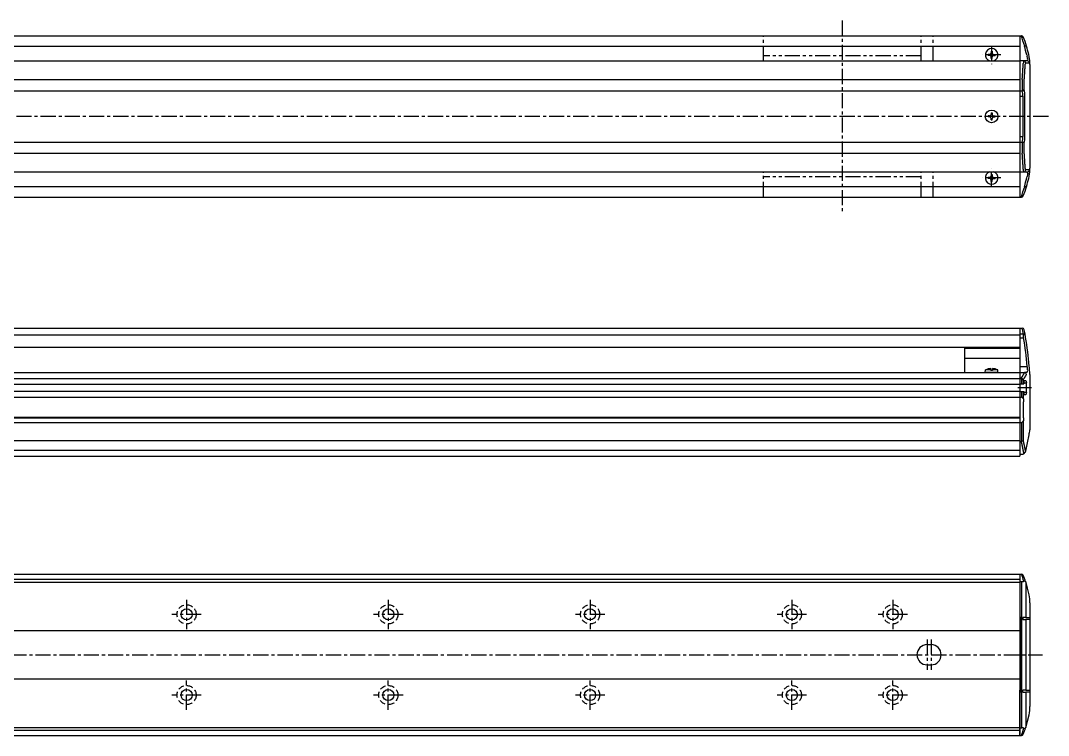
# Model space of a CAD drawing. Extents: x -241 to 803, y 102 to 503.
# Drawn here: x 293 to 803, y 149 to 503 of the extents above; entities that cross this region are included whole.
import ezdxf

# ---------------------------------------------------------------- set-up
doc = ezdxf.new("R2010")
doc.units = 0
for name, pattern in [('CENTER', [12, 7.5, -1.5, 1.5, -1.5]), ('CONTINOUS', [0]), ('DASHED', [4.5, 3, -1.5]), ('PHANTOM', [15, 7.5, -1.5, 1.5, -1.5, 1.5, -1.5])]:
    doc.linetypes.add(name, pattern=pattern)
doc.layers.get('0').update_dxf_attribs({"linetype": 'CONTINUOUS'})
doc.layers.add('CENTER', color=1, linetype='CENTER')

# ---------------------------------------------------------------- blocks, each defined once
blk = doc.blocks.new('DTL0004')
at = {"color": 0, "linetype": 'CONTINUOUS'}
for p, q in [((-3.15, 0), (-3.04, 1.3)), ((3.15, 0), (-3.15, 0)), ((-0.4, 1.3), (-3.04, 1.3)), ((-0.4, 1.89), (-0.4, 0.9)), ((0.4, 0.9), (-0.4, 0.9)), ((0.4, 1.89), (0.4, 0.9)), ((3.04, 1.3), (0.4, 1.3)), ((3.15, 0), (3.04, 1.3))]:
    blk.add_line(p, q, dxfattribs=at)
for start, end in [(92.8723, 112.3565), (67.6435, 87.1277)]:
    blk.add_arc((0, -6.08), 7.98, start, end, dxfattribs=at)
at = {"color": 0}
blk.add_point((0, 0), dxfattribs=at)
blk.add_point((0, 0), dxfattribs=at)

msp = doc.modelspace()

# ---------------------------------------------------------------- linework, layer by layer
at = {"color": 7, "linetype": 'CONTINOUS'}
for p, q in [((-67.56, 495.65), (788.44, 495.65)), ((788.44, 495.65), (788.44, 415.65)), ((788.44, 495.65), (789.03, 495.65)), ((789.22, 495.65), (789.03, 495.65)), ((189.44, 490.45), (788.44, 490.45)), ((790.83, 490.47), (790.69, 490.45)), ((772.69, 486.4), (772.69, 485.9)), ((773.44, 486.4), (772.69, 486.4)), ((773.44, 485.9), (772.69, 485.9)), ((774.19, 487.9), (774.19, 487.15)), ((774.19, 487.9), (774.69, 487.9)), ((774.19, 484.4), (774.19, 485.15)), ((774.19, 484.4), (774.69, 484.4)), ((774.69, 487.9), (774.69, 487.15)), ((774.69, 484.4), (774.69, 485.15)), ((775.44, 486.4), (776.19, 486.4)), ((775.44, 485.9), (776.19, 485.9)), ((776.19, 486.4), (776.19, 485.9)), ((791.83, 486.15), (792.04, 485.42)), ((793.02, 485.37), (792.81, 486.37)), ((-67.56, 483.15), (788.44, 483.15)), ((189.44, 483.15), (788.44, 483.15)), ((792.11, 483.15), (788.44, 483.15)), ((791.28, 482.15), (793.11, 482.15)), ((793.35, 483.26), (793.34, 483.28)), ((793.44, 481.3), (793.44, 430)), ((-67.56, 473.92), (788.44, 473.92)), ((789.62, 473.9), (789.63, 473.9)), ((789.63, 473.9), (789.63, 468.4)), ((790.62, 468.99), (790.62, 473.72)), ((-67.56, 468.38), (788.44, 468.38)), ((788.44, 468.4), (789.52, 468.4)), ((788.44, 465.65), (789.96, 465.65)), ((789.63, 468.4), (789.52, 468.4)), ((789.96, 465.65), (789.96, 445.65)), ((790.94, 445.65), (790.94, 465.65)), ((772.69, 455.9), (772.69, 455.4)), ((773.44, 455.9), (772.69, 455.9)), ((773.44, 455.4), (772.69, 455.4)), ((774.19, 457.4), (774.19, 456.65)), ((774.19, 457.4), (774.69, 457.4)), ((774.19, 453.9), (774.19, 454.65)), ((774.19, 453.9), (774.69, 453.9)), ((774.69, 457.4), (774.69, 456.65)), ((774.69, 453.9), (774.69, 454.65)), ((775.44, 455.9), (776.19, 455.9)), ((775.44, 455.4), (776.19, 455.4)), ((776.19, 455.9), (776.19, 455.4)), ((788.44, 445.65), (789.96, 445.65)), ((-67.56, 442.92), (788.44, 442.92)), ((788.44, 442.9), (789.52, 442.9)), ((789.52, 442.9), (789.63, 442.89)), ((789.63, 442.89), (789.63, 437.4)), ((790.62, 437.57), (790.62, 442.31)), ((-67.56, 437.38), (788.44, 437.38)), ((789.63, 437.4), (789.62, 437.4)), ((-67.56, 428.15), (788.44, 428.15)), ((189.44, 428.15), (788.44, 428.15)), ((788.44, 428.15), (792.11, 428.15)), ((793.11, 429.15), (791.28, 429.15)), ((793.34, 428.02), (793.35, 428.03)), ((772.69, 425.4), (772.69, 424.9)), ((773.44, 425.4), (772.69, 425.4)), ((773.44, 424.9), (772.69, 424.9)), ((774.19, 426.9), (774.19, 426.15)), ((774.19, 426.9), (774.69, 426.9)), ((774.19, 423.4), (774.19, 424.15)), ((774.19, 423.4), (774.69, 423.4)), ((774.69, 426.9), (774.69, 426.15)), ((774.69, 423.4), (774.69, 424.15)), ((775.44, 425.4), (776.19, 425.4)), ((775.44, 424.9), (776.19, 424.9)), ((776.19, 425.4), (776.19, 424.9)), ((791.83, 425.15), (792.04, 425.88)), ((792.81, 424.93), (793.02, 425.92)), ((189.44, 420.85), (788.44, 420.85)), ((790.83, 420.83), (790.69, 420.84)), ((-67.56, 415.65), (788.44, 415.65)), ((788.44, 415.65), (789.03, 415.65)), ((789.03, 415.65), (789.22, 415.65)), ((189.44, 350.76), (788.44, 350.76)), ((189.44, 347.4), (788.44, 347.4)), ((788.44, 350.76), (788.44, 288.26)), ((788.44, 350.76), (788.44, 341.26)), ((788.44, 350.76), (789.62, 350.76)), ((788.44, 350.76), (788.44, 341.26)), ((788.44, 347.87), (790.14, 347.87)), ((789.63, 350.76), (789.62, 350.76)), ((788.44, 345.99), (790.29, 345.99)), ((189.44, 341.26), (788.44, 341.26)), ((760.94, 341.26), (760.94, 328.76)), ((760.94, 340.79), (788.44, 340.79)), ((760.94, 335.8), (788.44, 335.8)), ((788.44, 331.76), (792.11, 331.76)), ((-67.56, 328.76), (788.44, 328.76)), ((788.44, 328.76), (790.69, 328.76)), ((788.44, 328.76), (788.44, 287.26)), ((791.83, 328.76), (790.69, 328.76)), ((790.69, 328.76), (790.83, 328.75)), ((792.04, 328.85), (791.83, 328.76)), ((793.34, 329.08), (793.35, 329.06)), ((793.44, 327.76), (793.44, 300.26)), ((-67.56, 325.76), (788.44, 325.76)), ((-67.56, 323.01), (788.44, 323.01)), ((788.44, 325.76), (789.03, 325.76)), ((788.44, 323.16), (790.41, 323.16)), ((789.03, 325.76), (789.22, 325.74)), ((789.22, 325.74), (789.22, 323.16)), ((790.16, 323.16), (790.16, 325.18)), ((791.36, 324.61), (790.41, 324.61)), ((790.41, 324.61), (790.41, 323.16)), ((790.41, 323.61), (791.67, 323.61)), ((791.67, 318.91), (791.67, 323.61)), ((-67.56, 319.51), (788.44, 319.51)), ((-67.56, 316.49), (788.44, 316.49)), ((788.44, 319.36), (790.41, 319.36)), ((788.44, 316.49), (789.22, 316.49)), ((789.22, 319.36), (789.22, 316.49)), ((790.16, 315.69), (790.16, 319.36)), ((790.41, 319.36), (790.41, 317.91)), ((790.41, 318.91), (791.67, 318.91)), ((790.41, 317.91), (791.36, 317.91)), ((790.3, 306.26), (790.3, 314.26)), ((-67.56, 306.56), (788.44, 306.56)), ((-67.56, 306.26), (788.44, 306.26)), ((-67.56, 304.02), (788.44, 304.02)), ((788.44, 304.02), (789.22, 304.02)), ((789.22, 304.02), (789.22, 294.76)), ((790.16, 295.03), (790.16, 304.82)), ((-67.56, 295.03), (788.44, 295.03)), ((788.44, 294.76), (789.17, 294.76)), ((789.22, 294.76), (789.17, 294.76)), ((-67.56, 290.26), (788.44, 290.26)), ((-67.56, 287.26), (788.44, 287.26)), ((788.44, 288.26), (789.39, 288.26)), ((791.33, 289.79), (791.29, 289.65)), ((-67.56, 228.86), (788.44, 228.86)), ((-67.56, 226.27), (788.44, 226.27)), ((-67.56, 224.86), (788.44, 224.86)), ((788.44, 228.86), (788.44, 148.86)), ((788.44, 228.86), (788.44, 206.42)), ((788.44, 228.86), (789.17, 228.86)), ((788.44, 225.11), (789.39, 225.11)), ((789.17, 228.86), (789.22, 228.86)), ((789.39, 152.62), (789.39, 225.11)), ((791.29, 225.07), (791.33, 224.95)), ((791.33, 224.95), (791.33, 207.36)), ((793.44, 214.52), (793.44, 163.21)), ((788.89, 207.36), (788.44, 207.36)), ((788.44, 206.42), (788.89, 206.41)), ((788.89, 207.36), (788.89, 170.36)), ((791.33, 207.36), (789.94, 207.36)), ((789.94, 207.36), (789.94, 206.36)), ((789.94, 206.36), (791.33, 206.36)), ((791.33, 207.36), (793.27, 207.36)), ((791.33, 206.36), (791.33, 171.36)), ((793.27, 206.36), (791.33, 206.36)), ((793.27, 207.36), (793.44, 207.31)), ((793.44, 206.3), (793.27, 206.36)), ((-67.56, 200.86), (788.44, 200.86)), ((742.44, 193.86), (744.44, 193.86)), ((742.44, 183.86), (744.44, 183.86)), ((-67.56, 176.86), (788.44, 176.86)), ((788.89, 171.32), (788.44, 171.31)), ((788.44, 148.86), (788.44, 171.31)), ((788.89, 170.36), (788.44, 170.36)), ((791.33, 171.36), (789.94, 171.36)), ((789.94, 170.36), (789.94, 171.36)), ((789.94, 170.36), (791.33, 170.36)), ((791.33, 171.36), (793.27, 171.36)), ((791.33, 170.36), (791.33, 152.78)), ((793.27, 170.36), (791.33, 170.36)), ((793.27, 171.36), (793.44, 171.43)), ((793.44, 170.42), (793.27, 170.36)), ((-67.56, 152.86), (788.44, 152.86)), ((-67.56, 151.46), (788.44, 151.46)), ((-67.56, 148.86), (788.44, 148.86)), ((788.44, 152.62), (789.39, 152.62)), ((788.44, 148.86), (789.17, 148.86)), ((789.22, 148.86), (789.17, 148.86)), ((791.33, 152.78), (791.29, 152.66))]:
    msp.add_line(p, q, dxfattribs=at)
at = {"color": 3, "linetype": 'PHANTOM'}
for p, q in [((661.44, 483.15), (661.44, 495.65)), ((739.44, 483.15), (739.44, 495.65)), ((745.44, 483.15), (745.44, 495.65)), ((739.44, 485.65), (661.44, 485.65)), ((661.44, 415.65), (661.44, 428.15)), ((739.44, 415.65), (739.44, 428.15)), ((745.44, 415.65), (745.44, 428.15)), ((739.44, 425.65), (661.44, 425.65))]:
    msp.add_line(p, q, dxfattribs=at)
at = {"color": 7, "linetype": 'CONTINOUS'}
for points in [[(791.73, 490.47), (791.72, 490.48), (791.71, 490.5), (791.6, 490.55), (791.41, 490.56), (791.14, 490.54), (790.83, 490.47)], [(792.34, 483.95), (792.25, 484.51), (792.04, 485.42)], [(792.34, 427.34), (792.25, 426.79), (792.04, 425.88)], [(791.73, 420.82), (791.72, 420.82), (791.71, 420.8), (791.6, 420.75), (791.41, 420.73), (791.14, 420.76), (790.83, 420.83)], [(790.29, 345.99), (790.26, 346.42), (790.21, 347.04), (790.16, 347.54), (790.14, 347.87)], [(792.04, 328.85), (792.25, 329.24), (792.34, 329.71)], [(791.36, 324.61), (791.37, 324.61), (791.47, 324.54), (791.56, 324.37), (791.63, 324.13), (791.66, 323.83), (791.67, 323.61)], [(791.67, 318.91), (791.67, 318.81), (791.64, 318.49), (791.58, 318.2), (791.49, 318), (791.38, 317.91), (791.36, 317.91)], [(790.16, 315.69), (790.24, 315.2), (790.3, 314.26)], [(790.3, 306.26), (790.28, 305.71), (790.16, 304.82)], [(791.33, 289.79), (792.25, 293.88), (793.02, 297.84)], [(791.29, 225.07), (791.24, 225.17), (791.1, 225.3), (790.84, 225.36), (790.45, 225.29)], [(793.02, 218.59), (792.25, 221.86), (791.33, 224.95)], [(791.33, 152.78), (792.25, 155.87), (793.02, 159.14)], [(790.45, 152.44), (790.66, 152.38), (790.96, 152.38), (791.19, 152.49), (791.29, 152.66)]]:
    msp.add_lwpolyline(points, dxfattribs=at)
for points in [[(789.62, 473.9, 0), (789.63, 473.96, 0), (789.63, 474.02, 0), (789.63, 474.08, 0), (789.64, 474.15, 0), (789.64, 474.21, 0), (789.65, 474.27, 0), (789.65, 474.33, 0), (789.66, 474.39, 0), (789.66, 474.46, 0), (789.66, 474.52, 0), (789.67, 474.58, 0), (789.67, 474.64, 0), (789.68, 474.7, 0), (789.68, 474.76, 0), (789.68, 474.83, 0), (789.69, 474.89, 0), (789.69, 474.95, 0), (789.7, 475.01, 0), (789.7, 475.07, 0), (789.71, 475.14, 0), (789.71, 475.2, 0), (789.71, 475.26, 0), (789.72, 475.32, 0), (789.72, 475.38, 0), (789.73, 475.45, 0), (789.73, 475.51, 0), (789.74, 475.57, 0), (789.74, 475.63, 0), (789.74, 475.69, 0), (789.75, 475.76, 0), (789.75, 475.82, 0), (789.75, 475.88, 0), (789.76, 475.94, 0), (789.76, 476, 0), (789.77, 476.07, 0), (789.77, 476.13, 0), (789.77, 476.19, 0), (789.78, 476.25, 0), (789.78, 476.31, 0), (789.79, 476.38, 0), (789.79, 476.44, 0), (789.8, 476.5, 0), (789.8, 476.56, 0), (789.8, 476.62, 0), (789.81, 476.68, 0), (789.81, 476.75, 0), (789.82, 476.81, 0), (789.82, 476.87, 0), (789.82, 476.93, 0), (789.83, 477, 0), (789.83, 477.06, 0), (789.84, 477.12, 0), (789.84, 477.18, 0), (789.84, 477.24, 0), (789.85, 477.31, 0), (789.85, 477.37, 0), (789.86, 477.43, 0), (789.86, 477.49, 0), (789.86, 477.55, 0), (789.87, 477.62, 0), (789.87, 477.68, 0), (789.88, 477.74, 0), (789.88, 477.8, 0), (789.88, 477.86, 0), (789.89, 477.93, 0), (789.89, 477.99, 0), (789.9, 478.05, 0), (789.9, 478.11, 0), (789.9, 478.17, 0), (789.91, 478.24, 0), (789.91, 478.3, 0), (789.92, 478.36, 0), (789.92, 478.42, 0), (789.92, 478.48, 0), (789.93, 478.54, 0), (789.93, 478.61, 0), (789.94, 478.67, 0), (789.94, 478.73, 0), (789.94, 478.79, 0), (789.95, 478.85, 0), (789.95, 478.92, 0), (789.96, 478.98, 0), (789.96, 479.04, 0), (789.96, 479.1, 0), (789.97, 479.17, 0), (789.97, 479.23, 0), (789.98, 479.29, 0), (789.98, 479.35, 0), (789.98, 479.41, 0), (789.99, 479.48, 0), (789.99, 479.54, 0), (790, 479.6, 0), (790, 479.66, 0), (790, 479.72, 0), (790.01, 479.79, 0), (790.01, 479.85, 0), (790.01, 479.91, 0), (790.02, 479.97, 0), (790.02, 480.03, 0), (790.03, 480.1, 0), (790.03, 480.16, 0), (790.03, 480.22, 0), (790.04, 480.28, 0), (790.04, 480.34, 0), (790.05, 480.4, 0), (790.05, 480.47, 0), (790.05, 480.53, 0), (790.06, 480.59, 0), (790.06, 480.65, 0), (790.07, 480.72, 0), (790.07, 480.78, 0), (790.07, 480.84, 0), (790.08, 480.9, 0), (790.08, 480.96, 0), (790.09, 481.03, 0), (790.09, 481.09, 0), (790.09, 481.15, 0), (790.1, 481.21, 0), (790.1, 481.27, 0), (790.1, 481.34, 0), (790.11, 481.4, 0), (790.11, 481.46, 0), (790.12, 481.52, 0), (790.12, 481.58, 0), (790.12, 481.65, 0), (790.13, 481.71, 0), (790.13, 481.77, 0), (790.13, 481.83, 0)], [(790.62, 473.72, 0), (790.62, 473.78, 0), (790.63, 473.84, 0), (790.63, 473.9, 0), (790.63, 473.96, 0), (790.64, 474.02, 0), (790.64, 474.09, 0), (790.65, 474.15, 0), (790.65, 474.21, 0), (790.65, 474.27, 0), (790.66, 474.33, 0), (790.66, 474.39, 0), (790.67, 474.45, 0), (790.67, 474.51, 0), (790.67, 474.57, 0), (790.68, 474.63, 0), (790.68, 474.69, 0), (790.69, 474.75, 0), (790.69, 474.81, 0), (790.7, 474.87, 0), (790.7, 474.93, 0), (790.7, 475, 0), (790.71, 475.06, 0), (790.71, 475.12, 0), (790.72, 475.18, 0), (790.72, 475.24, 0), (790.72, 475.3, 0), (790.73, 475.36, 0), (790.73, 475.42, 0), (790.74, 475.48, 0), (790.74, 475.54, 0), (790.74, 475.6, 0), (790.75, 475.66, 0), (790.75, 475.72, 0), (790.75, 475.78, 0), (790.76, 475.84, 0), (790.76, 475.9, 0), (790.77, 475.97, 0), (790.77, 476.03, 0), (790.77, 476.09, 0), (790.78, 476.15, 0), (790.78, 476.21, 0), (790.79, 476.27, 0), (790.79, 476.33, 0), (790.79, 476.39, 0), (790.8, 476.45, 0), (790.8, 476.51, 0), (790.81, 476.57, 0), (790.81, 476.63, 0), (790.82, 476.69, 0), (790.82, 476.75, 0), (790.82, 476.81, 0), (790.83, 476.88, 0), (790.83, 476.94, 0), (790.84, 477, 0), (790.84, 477.06, 0), (790.84, 477.12, 0), (790.85, 477.18, 0), (790.85, 477.24, 0), (790.85, 477.3, 0), (790.86, 477.36, 0), (790.86, 477.42, 0), (790.87, 477.48, 0), (790.87, 477.54, 0), (790.87, 477.6, 0), (790.88, 477.66, 0), (790.88, 477.73, 0), (790.89, 477.79, 0), (790.89, 477.85, 0), (790.89, 477.91, 0), (790.9, 477.97, 0), (790.9, 478.03, 0), (790.91, 478.09, 0), (790.91, 478.15, 0), (790.91, 478.21, 0), (790.92, 478.27, 0), (790.92, 478.33, 0), (790.92, 478.39, 0), (790.93, 478.45, 0), (790.93, 478.51, 0), (790.94, 478.57, 0), (790.94, 478.64, 0), (790.95, 478.7, 0), (790.95, 478.76, 0), (790.95, 478.82, 0), (790.96, 478.88, 0), (790.96, 478.94, 0), (790.96, 479, 0), (790.97, 479.06, 0), (790.97, 479.12, 0), (790.98, 479.18, 0), (790.98, 479.24, 0), (790.98, 479.3, 0), (790.99, 479.36, 0), (790.99, 479.42, 0), (791, 479.49, 0), (791, 479.55, 0), (791, 479.61, 0), (791.01, 479.67, 0), (791.01, 479.73, 0), (791.01, 479.79, 0), (791.02, 479.85, 0), (791.02, 479.91, 0), (791.03, 479.97, 0), (791.03, 480.03, 0), (791.03, 480.09, 0), (791.04, 480.15, 0), (791.04, 480.21, 0), (791.04, 480.27, 0), (791.05, 480.34, 0), (791.05, 480.4, 0), (791.06, 480.46, 0), (791.06, 480.52, 0), (791.06, 480.58, 0), (791.07, 480.64, 0), (791.07, 480.7, 0), (791.08, 480.76, 0), (791.08, 480.82, 0), (791.08, 480.88, 0), (791.09, 480.94, 0), (791.09, 481, 0), (791.1, 481.06, 0), (791.1, 481.13, 0), (791.1, 481.19, 0), (791.11, 481.25, 0), (791.11, 481.31, 0), (791.11, 481.37, 0), (791.12, 481.43, 0), (791.12, 481.49, 0)], [(790.13, 429.46, 0), (790.13, 429.53, 0), (790.13, 429.59, 0), (790.12, 429.65, 0), (790.12, 429.71, 0), (790.12, 429.77, 0), (790.11, 429.84, 0), (790.11, 429.9, 0), (790.1, 429.96, 0), (790.1, 430.02, 0), (790.1, 430.08, 0), (790.09, 430.15, 0), (790.09, 430.21, 0), (790.09, 430.27, 0), (790.08, 430.33, 0), (790.08, 430.39, 0), (790.07, 430.46, 0), (790.07, 430.52, 0), (790.07, 430.58, 0), (790.06, 430.64, 0), (790.06, 430.7, 0), (790.05, 430.77, 0), (790.05, 430.83, 0), (790.05, 430.89, 0), (790.04, 430.95, 0), (790.04, 431.02, 0), (790.03, 431.08, 0), (790.03, 431.14, 0), (790.03, 431.2, 0), (790.02, 431.26, 0), (790.02, 431.33, 0), (790.01, 431.39, 0), (790.01, 431.45, 0), (790.01, 431.51, 0), (790, 431.57, 0), (790, 431.64, 0), (790, 431.7, 0), (789.99, 431.76, 0), (789.99, 431.82, 0), (789.98, 431.88, 0), (789.98, 431.95, 0), (789.98, 432.01, 0), (789.97, 432.07, 0), (789.97, 432.13, 0), (789.96, 432.19, 0), (789.96, 432.26, 0), (789.96, 432.32, 0), (789.95, 432.38, 0), (789.95, 432.44, 0), (789.94, 432.5, 0), (789.94, 432.57, 0), (789.94, 432.63, 0), (789.93, 432.69, 0), (789.93, 432.75, 0), (789.92, 432.81, 0), (789.92, 432.88, 0), (789.92, 432.94, 0), (789.91, 433, 0), (789.91, 433.06, 0), (789.9, 433.12, 0), (789.9, 433.19, 0), (789.9, 433.25, 0), (789.89, 433.31, 0), (789.89, 433.37, 0), (789.88, 433.43, 0), (789.88, 433.5, 0), (789.88, 433.56, 0), (789.87, 433.62, 0), (789.87, 433.68, 0), (789.86, 433.74, 0), (789.86, 433.81, 0), (789.86, 433.87, 0), (789.85, 433.93, 0), (789.85, 433.99, 0), (789.84, 434.05, 0), (789.84, 434.12, 0), (789.84, 434.18, 0), (789.83, 434.24, 0), (789.83, 434.3, 0), (789.82, 434.36, 0), (789.82, 434.43, 0), (789.82, 434.49, 0), (789.81, 434.55, 0), (789.81, 434.61, 0), (789.8, 434.67, 0), (789.8, 434.74, 0), (789.8, 434.8, 0), (789.79, 434.86, 0), (789.79, 434.92, 0), (789.78, 434.98, 0), (789.78, 435.05, 0), (789.77, 435.11, 0), (789.77, 435.17, 0), (789.77, 435.23, 0), (789.76, 435.29, 0), (789.76, 435.36, 0), (789.75, 435.42, 0), (789.75, 435.48, 0), (789.75, 435.54, 0), (789.74, 435.6, 0), (789.74, 435.67, 0), (789.74, 435.73, 0), (789.73, 435.79, 0), (789.73, 435.85, 0), (789.72, 435.91, 0), (789.72, 435.97, 0), (789.71, 436.04, 0), (789.71, 436.1, 0), (789.71, 436.16, 0), (789.7, 436.22, 0), (789.7, 436.28, 0), (789.69, 436.35, 0), (789.69, 436.41, 0), (789.68, 436.47, 0), (789.68, 436.53, 0), (789.68, 436.59, 0), (789.67, 436.66, 0), (789.67, 436.72, 0), (789.66, 436.78, 0), (789.66, 436.84, 0), (789.66, 436.9, 0), (789.65, 436.96, 0), (789.65, 437.03, 0), (789.64, 437.09, 0), (789.64, 437.15, 0), (789.63, 437.21, 0), (789.63, 437.27, 0), (789.63, 437.34, 0), (789.62, 437.4, 0)], [(791.12, 429.81, 0), (791.12, 429.87, 0), (791.11, 429.93, 0), (791.11, 429.99, 0), (791.11, 430.05, 0), (791.1, 430.11, 0), (791.1, 430.17, 0), (791.1, 430.23, 0), (791.09, 430.29, 0), (791.09, 430.35, 0), (791.08, 430.41, 0), (791.08, 430.48, 0), (791.08, 430.54, 0), (791.07, 430.6, 0), (791.07, 430.66, 0), (791.06, 430.72, 0), (791.06, 430.78, 0), (791.06, 430.84, 0), (791.05, 430.9, 0), (791.05, 430.96, 0), (791.04, 431.02, 0), (791.04, 431.08, 0), (791.04, 431.14, 0), (791.03, 431.2, 0), (791.03, 431.26, 0), (791.03, 431.32, 0), (791.02, 431.39, 0), (791.02, 431.45, 0), (791.01, 431.51, 0), (791.01, 431.57, 0), (791.01, 431.63, 0), (791, 431.69, 0), (791, 431.75, 0), (791, 431.81, 0), (790.99, 431.87, 0), (790.99, 431.93, 0), (790.98, 431.99, 0), (790.98, 432.05, 0), (790.98, 432.12, 0), (790.97, 432.18, 0), (790.97, 432.24, 0), (790.96, 432.3, 0), (790.96, 432.36, 0), (790.96, 432.42, 0), (790.95, 432.48, 0), (790.95, 432.54, 0), (790.95, 432.6, 0), (790.94, 432.66, 0), (790.94, 432.72, 0), (790.93, 432.78, 0), (790.93, 432.84, 0), (790.92, 432.9, 0), (790.92, 432.96, 0), (790.92, 433.02, 0), (790.91, 433.09, 0), (790.91, 433.15, 0), (790.91, 433.21, 0), (790.9, 433.27, 0), (790.9, 433.33, 0), (790.89, 433.39, 0), (790.89, 433.45, 0), (790.89, 433.51, 0), (790.88, 433.57, 0), (790.88, 433.63, 0), (790.87, 433.69, 0), (790.87, 433.75, 0), (790.87, 433.81, 0), (790.86, 433.88, 0), (790.86, 433.94, 0), (790.85, 434, 0), (790.85, 434.06, 0), (790.85, 434.12, 0), (790.84, 434.18, 0), (790.84, 434.24, 0), (790.84, 434.3, 0), (790.83, 434.36, 0), (790.83, 434.42, 0), (790.82, 434.48, 0), (790.82, 434.54, 0), (790.82, 434.6, 0), (790.81, 434.66, 0), (790.81, 434.73, 0), (790.8, 434.79, 0), (790.8, 434.85, 0), (790.79, 434.91, 0), (790.79, 434.97, 0), (790.79, 435.03, 0), (790.78, 435.09, 0), (790.78, 435.15, 0), (790.77, 435.21, 0), (790.77, 435.27, 0), (790.77, 435.33, 0), (790.76, 435.39, 0), (790.76, 435.45, 0), (790.75, 435.51, 0), (790.75, 435.57, 0), (790.75, 435.63, 0), (790.74, 435.69, 0), (790.74, 435.76, 0), (790.74, 435.82, 0), (790.73, 435.88, 0), (790.73, 435.94, 0), (790.72, 436, 0), (790.72, 436.06, 0), (790.72, 436.12, 0), (790.71, 436.18, 0), (790.71, 436.24, 0), (790.7, 436.3, 0), (790.7, 436.36, 0), (790.7, 436.42, 0), (790.69, 436.48, 0), (790.69, 436.54, 0), (790.68, 436.61, 0), (790.68, 436.66, 0), (790.67, 436.73, 0), (790.67, 436.79, 0), (790.67, 436.85, 0), (790.66, 436.91, 0), (790.66, 436.97, 0), (790.65, 437.03, 0), (790.65, 437.09, 0), (790.65, 437.15, 0), (790.64, 437.21, 0), (790.64, 437.27, 0), (790.63, 437.33, 0), (790.63, 437.39, 0), (790.63, 437.45, 0), (790.62, 437.51, 0), (790.62, 437.57, 0)], [(789.03, 325.76, 0), (789.04, 325.78, 0), (789.06, 325.8, 0), (789.07, 325.83, 0), (789.09, 325.85, 0), (789.11, 325.87, 0), (789.12, 325.89, 0), (789.14, 325.92, 0), (789.15, 325.94, 0), (789.17, 325.96, 0), (789.18, 325.99, 0), (789.2, 326.01, 0), (789.22, 326.03, 0), (789.23, 326.06, 0), (789.25, 326.08, 0), (789.26, 326.1, 0), (789.28, 326.13, 0), (789.29, 326.15, 0), (789.31, 326.17, 0), (789.33, 326.19, 0), (789.34, 326.22, 0), (789.36, 326.24, 0), (789.37, 326.26, 0), (789.39, 326.29, 0), (789.4, 326.31, 0), (789.42, 326.33, 0), (789.43, 326.36, 0), (789.45, 326.38, 0), (789.46, 326.4, 0), (789.48, 326.43, 0), (789.49, 326.45, 0), (789.51, 326.47, 0), (789.52, 326.5, 0), (789.54, 326.52, 0), (789.55, 326.54, 0), (789.57, 326.56, 0), (789.58, 326.59, 0), (789.6, 326.61, 0), (789.61, 326.63, 0), (789.63, 326.66, 0), (789.64, 326.68, 0), (789.66, 326.7, 0), (789.67, 326.73, 0), (789.69, 326.75, 0), (789.7, 326.77, 0), (789.72, 326.8, 0), (789.73, 326.82, 0), (789.75, 326.84, 0), (789.76, 326.87, 0), (789.77, 326.89, 0), (789.79, 326.91, 0), (789.8, 326.94, 0), (789.82, 326.96, 0), (789.83, 326.98, 0), (789.85, 327.01, 0), (789.86, 327.03, 0), (789.88, 327.05, 0), (789.89, 327.08, 0), (789.9, 327.1, 0), (789.92, 327.12, 0), (789.93, 327.15, 0), (789.95, 327.17, 0), (789.96, 327.19, 0), (789.98, 327.22, 0), (789.99, 327.24, 0), (790, 327.26, 0), (790.02, 327.29, 0), (790.03, 327.31, 0), (790.05, 327.33, 0), (790.06, 327.36, 0), (790.07, 327.38, 0), (790.09, 327.4, 0), (790.1, 327.43, 0), (790.12, 327.45, 0), (790.13, 327.47, 0), (790.14, 327.5, 0), (790.16, 327.52, 0), (790.17, 327.54, 0), (790.18, 327.57, 0), (790.2, 327.59, 0), (790.21, 327.62, 0), (790.23, 327.64, 0), (790.24, 327.66, 0), (790.25, 327.69, 0), (790.27, 327.71, 0), (790.28, 327.73, 0), (790.29, 327.76, 0), (790.31, 327.78, 0), (790.32, 327.8, 0), (790.33, 327.83, 0), (790.35, 327.85, 0), (790.36, 327.87, 0), (790.37, 327.9, 0), (790.39, 327.92, 0), (790.4, 327.94, 0), (790.41, 327.97, 0), (790.43, 327.99, 0), (790.44, 328.01, 0), (790.45, 328.04, 0), (790.47, 328.06, 0), (790.48, 328.08, 0), (790.49, 328.11, 0), (790.5, 328.13, 0), (790.52, 328.16, 0), (790.53, 328.18, 0), (790.54, 328.2, 0), (790.56, 328.23, 0), (790.57, 328.25, 0), (790.58, 328.27, 0), (790.6, 328.3, 0), (790.61, 328.32, 0), (790.62, 328.35, 0), (790.63, 328.37, 0), (790.65, 328.39, 0), (790.66, 328.42, 0), (790.67, 328.44, 0), (790.68, 328.46, 0), (790.7, 328.49, 0), (790.71, 328.51, 0), (790.72, 328.53, 0), (790.73, 328.56, 0), (790.75, 328.58, 0), (790.76, 328.61, 0), (790.77, 328.63, 0), (790.78, 328.65, 0), (790.8, 328.68, 0), (790.81, 328.7, 0), (790.82, 328.72, 0), (790.83, 328.75, 0)], [(790.16, 325.18, 0), (790.17, 325.2, 0), (790.18, 325.22, 0), (790.2, 325.24, 0), (790.21, 325.26, 0), (790.22, 325.28, 0), (790.24, 325.3, 0), (790.25, 325.32, 0), (790.26, 325.34, 0), (790.28, 325.36, 0), (790.29, 325.38, 0), (790.3, 325.4, 0), (790.32, 325.42, 0), (790.33, 325.44, 0), (790.35, 325.46, 0), (790.36, 325.48, 0), (790.37, 325.5, 0), (790.38, 325.52, 0), (790.4, 325.54, 0), (790.41, 325.56, 0), (790.42, 325.58, 0), (790.44, 325.6, 0), (790.45, 325.62, 0), (790.46, 325.64, 0), (790.48, 325.66, 0), (790.49, 325.68, 0), (790.5, 325.7, 0), (790.52, 325.72, 0), (790.53, 325.74, 0), (790.54, 325.76, 0), (790.56, 325.78, 0), (790.57, 325.8, 0), (790.58, 325.82, 0), (790.6, 325.84, 0), (790.61, 325.86, 0), (790.62, 325.88, 0), (790.63, 325.9, 0), (790.65, 325.92, 0), (790.66, 325.94, 0), (790.67, 325.96, 0), (790.68, 325.98, 0), (790.7, 326, 0), (790.71, 326.02, 0), (790.72, 326.04, 0), (790.74, 326.06, 0), (790.75, 326.08, 0), (790.76, 326.1, 0), (790.77, 326.12, 0), (790.79, 326.14, 0), (790.8, 326.16, 0), (790.81, 326.18, 0), (790.83, 326.2, 0), (790.84, 326.22, 0), (790.85, 326.24, 0), (790.86, 326.26, 0), (790.88, 326.28, 0), (790.89, 326.3, 0), (790.9, 326.32, 0), (790.91, 326.34, 0), (790.92, 326.36, 0), (790.94, 326.38, 0), (790.95, 326.4, 0), (790.96, 326.42, 0), (790.97, 326.44, 0), (790.99, 326.46, 0), (791, 326.48, 0), (791.01, 326.5, 0), (791.02, 326.52, 0), (791.03, 326.54, 0), (791.05, 326.56, 0), (791.06, 326.58, 0), (791.07, 326.6, 0), (791.08, 326.62, 0), (791.1, 326.64, 0), (791.11, 326.66, 0), (791.12, 326.68, 0), (791.13, 326.7, 0), (791.14, 326.72, 0), (791.16, 326.74, 0), (791.17, 326.76, 0), (791.18, 326.78, 0), (791.19, 326.8, 0), (791.2, 326.82, 0), (791.22, 326.84, 0), (791.23, 326.86, 0), (791.24, 326.88, 0), (791.25, 326.9, 0), (791.26, 326.92, 0), (791.27, 326.94, 0), (791.29, 326.96, 0), (791.3, 326.99, 0), (791.31, 327, 0), (791.32, 327.03, 0), (791.33, 327.05, 0), (791.34, 327.07, 0), (791.36, 327.09, 0), (791.37, 327.11, 0), (791.38, 327.13, 0), (791.39, 327.15, 0), (791.4, 327.17, 0), (791.41, 327.19, 0), (791.42, 327.21, 0), (791.44, 327.23, 0), (791.45, 327.25, 0), (791.46, 327.27, 0), (791.47, 327.29, 0), (791.48, 327.31, 0), (791.49, 327.33, 0), (791.5, 327.35, 0), (791.52, 327.37, 0), (791.53, 327.39, 0), (791.54, 327.41, 0), (791.55, 327.43, 0), (791.56, 327.45, 0), (791.57, 327.47, 0), (791.58, 327.49, 0), (791.59, 327.51, 0), (791.61, 327.53, 0), (791.62, 327.55, 0), (791.63, 327.57, 0), (791.64, 327.59, 0), (791.65, 327.62, 0), (791.66, 327.63, 0), (791.67, 327.66, 0), (791.68, 327.68, 0), (791.69, 327.7, 0), (791.7, 327.72, 0), (791.72, 327.74, 0), (791.73, 327.76, 0)], [(790.45, 288.56, 0), (790.44, 288.61, 0), (790.43, 288.66, 0), (790.42, 288.71, 0), (790.41, 288.76, 0), (790.4, 288.81, 0), (790.39, 288.86, 0), (790.39, 288.91, 0), (790.38, 288.95, 0), (790.37, 289, 0), (790.36, 289.05, 0), (790.35, 289.1, 0), (790.34, 289.15, 0), (790.33, 289.2, 0), (790.32, 289.25, 0), (790.31, 289.3, 0), (790.3, 289.35, 0), (790.29, 289.39, 0), (790.28, 289.44, 0), (790.27, 289.49, 0), (790.26, 289.54, 0), (790.26, 289.59, 0), (790.25, 289.64, 0), (790.24, 289.69, 0), (790.23, 289.74, 0), (790.22, 289.79, 0), (790.21, 289.83, 0), (790.2, 289.88, 0), (790.19, 289.93, 0), (790.18, 289.98, 0), (790.17, 290.03, 0), (790.16, 290.08, 0), (790.15, 290.13, 0), (790.14, 290.17, 0), (790.13, 290.22, 0), (790.12, 290.27, 0), (790.11, 290.32, 0), (790.1, 290.37, 0), (790.09, 290.42, 0), (790.09, 290.47, 0), (790.08, 290.51, 0), (790.07, 290.56, 0), (790.06, 290.61, 0), (790.05, 290.66, 0), (790.04, 290.71, 0), (790.03, 290.76, 0), (790.02, 290.81, 0), (790.01, 290.86, 0), (790, 290.9, 0), (789.99, 290.95, 0), (789.98, 291, 0), (789.97, 291.05, 0), (789.96, 291.1, 0), (789.95, 291.15, 0), (789.94, 291.19, 0), (789.93, 291.24, 0), (789.92, 291.29, 0), (789.91, 291.34, 0), (789.9, 291.39, 0), (789.89, 291.44, 0), (789.88, 291.49, 0), (789.87, 291.53, 0), (789.86, 291.58, 0), (789.85, 291.63, 0), (789.84, 291.68, 0), (789.83, 291.73, 0), (789.82, 291.77, 0), (789.81, 291.82, 0), (789.8, 291.87, 0), (789.79, 291.92, 0), (789.78, 291.97, 0), (789.77, 292.02, 0), (789.76, 292.06, 0), (789.75, 292.11, 0), (789.74, 292.16, 0), (789.73, 292.21, 0), (789.72, 292.26, 0), (789.71, 292.31, 0), (789.7, 292.36, 0), (789.69, 292.4, 0), (789.68, 292.45, 0), (789.67, 292.5, 0), (789.66, 292.55, 0), (789.65, 292.6, 0), (789.64, 292.64, 0), (789.63, 292.69, 0), (789.62, 292.74, 0), (789.61, 292.79, 0), (789.6, 292.84, 0), (789.59, 292.89, 0), (789.58, 292.93, 0), (789.57, 292.98, 0), (789.55, 293.03, 0), (789.54, 293.08, 0), (789.53, 293.13, 0), (789.52, 293.18, 0), (789.51, 293.22, 0), (789.5, 293.27, 0), (789.49, 293.32, 0), (789.48, 293.37, 0), (789.47, 293.42, 0), (789.46, 293.46, 0), (789.45, 293.51, 0), (789.44, 293.56, 0), (789.43, 293.61, 0), (789.42, 293.65, 0), (789.41, 293.7, 0), (789.4, 293.75, 0), (789.39, 293.8, 0), (789.38, 293.85, 0), (789.37, 293.89, 0), (789.36, 293.94, 0), (789.34, 293.99, 0), (789.33, 294.04, 0), (789.32, 294.09, 0), (789.31, 294.13, 0), (789.3, 294.18, 0), (789.29, 294.23, 0), (789.28, 294.28, 0), (789.27, 294.33, 0), (789.26, 294.38, 0), (789.25, 294.42, 0), (789.24, 294.47, 0), (789.23, 294.52, 0), (789.22, 294.57, 0), (789.2, 294.61, 0), (789.19, 294.66, 0), (789.18, 294.71, 0), (789.17, 294.76, 0)], [(791.29, 289.65, 0), (791.28, 289.69, 0), (791.27, 289.73, 0), (791.27, 289.77, 0), (791.26, 289.82, 0), (791.25, 289.86, 0), (791.24, 289.9, 0), (791.23, 289.94, 0), (791.23, 289.99, 0), (791.22, 290.03, 0), (791.21, 290.07, 0), (791.2, 290.11, 0), (791.19, 290.16, 0), (791.18, 290.2, 0), (791.17, 290.24, 0), (791.17, 290.28, 0), (791.16, 290.33, 0), (791.15, 290.37, 0), (791.14, 290.41, 0), (791.13, 290.45, 0), (791.12, 290.5, 0), (791.12, 290.54, 0), (791.11, 290.58, 0), (791.1, 290.62, 0), (791.09, 290.66, 0), (791.08, 290.71, 0), (791.07, 290.75, 0), (791.07, 290.79, 0), (791.06, 290.83, 0), (791.05, 290.88, 0), (791.04, 290.92, 0), (791.03, 290.96, 0), (791.02, 291, 0), (791.01, 291.05, 0), (791.01, 291.09, 0), (791, 291.13, 0), (790.99, 291.17, 0), (790.98, 291.21, 0), (790.97, 291.26, 0), (790.96, 291.3, 0), (790.96, 291.34, 0), (790.95, 291.38, 0), (790.94, 291.42, 0), (790.93, 291.47, 0), (790.92, 291.51, 0), (790.91, 291.55, 0), (790.9, 291.59, 0), (790.89, 291.63, 0), (790.89, 291.68, 0), (790.88, 291.72, 0), (790.87, 291.76, 0), (790.86, 291.8, 0), (790.85, 291.85, 0), (790.84, 291.89, 0), (790.83, 291.93, 0), (790.82, 291.97, 0), (790.82, 292.01, 0), (790.81, 292.06, 0), (790.8, 292.1, 0), (790.79, 292.14, 0), (790.78, 292.18, 0), (790.77, 292.22, 0), (790.76, 292.27, 0), (790.75, 292.31, 0), (790.74, 292.35, 0), (790.74, 292.39, 0), (790.73, 292.43, 0), (790.72, 292.48, 0), (790.71, 292.52, 0), (790.7, 292.56, 0), (790.69, 292.6, 0), (790.68, 292.64, 0), (790.67, 292.69, 0), (790.66, 292.73, 0), (790.66, 292.77, 0), (790.65, 292.81, 0), (790.64, 292.85, 0), (790.63, 292.9, 0), (790.62, 292.94, 0), (790.61, 292.98, 0), (790.6, 293.02, 0), (790.59, 293.06, 0), (790.58, 293.11, 0), (790.58, 293.15, 0), (790.57, 293.19, 0), (790.56, 293.23, 0), (790.55, 293.27, 0), (790.54, 293.31, 0), (790.53, 293.36, 0), (790.52, 293.4, 0), (790.51, 293.44, 0), (790.5, 293.48, 0), (790.49, 293.52, 0), (790.48, 293.57, 0), (790.47, 293.61, 0), (790.47, 293.65, 0), (790.46, 293.69, 0), (790.45, 293.73, 0), (790.44, 293.77, 0), (790.43, 293.82, 0), (790.42, 293.86, 0), (790.41, 293.9, 0), (790.4, 293.94, 0), (790.39, 293.98, 0), (790.38, 294.03, 0), (790.37, 294.07, 0), (790.36, 294.11, 0), (790.35, 294.15, 0), (790.35, 294.19, 0), (790.34, 294.23, 0), (790.33, 294.28, 0), (790.32, 294.32, 0), (790.31, 294.36, 0), (790.3, 294.4, 0), (790.29, 294.44, 0), (790.28, 294.48, 0), (790.27, 294.53, 0), (790.26, 294.57, 0), (790.25, 294.61, 0), (790.24, 294.65, 0), (790.23, 294.69, 0), (790.22, 294.73, 0), (790.21, 294.78, 0), (790.2, 294.82, 0), (790.19, 294.86, 0), (790.18, 294.9, 0), (790.17, 294.94, 0), (790.16, 294.98, 0), (790.16, 295.02, 0)], [(789.39, 225.11, 0), (789.39, 225.11, 0), (789.4, 225.11, 0), (789.41, 225.11, 0), (789.42, 225.11, 0), (789.43, 225.11, 0), (789.44, 225.11, 0), (789.45, 225.11, 0), (789.46, 225.11, 0), (789.46, 225.11, 0), (789.47, 225.11, 0), (789.48, 225.11, 0), (789.49, 225.11, 0), (789.5, 225.11, 0), (789.51, 225.11, 0), (789.52, 225.11, 0), (789.53, 225.12, 0), (789.53, 225.12, 0), (789.54, 225.12, 0), (789.55, 225.12, 0), (789.56, 225.12, 0), (789.57, 225.12, 0), (789.58, 225.12, 0), (789.59, 225.12, 0), (789.6, 225.12, 0), (789.6, 225.12, 0), (789.61, 225.12, 0), (789.62, 225.12, 0), (789.63, 225.12, 0), (789.64, 225.12, 0), (789.65, 225.12, 0), (789.66, 225.12, 0), (789.66, 225.12, 0), (789.67, 225.12, 0), (789.68, 225.12, 0), (789.69, 225.13, 0), (789.7, 225.13, 0), (789.71, 225.13, 0), (789.72, 225.13, 0), (789.73, 225.13, 0), (789.73, 225.13, 0), (789.74, 225.13, 0), (789.75, 225.13, 0), (789.76, 225.13, 0), (789.77, 225.13, 0), (789.78, 225.13, 0), (789.79, 225.13, 0), (789.79, 225.14, 0), (789.8, 225.14, 0), (789.81, 225.14, 0), (789.82, 225.14, 0), (789.83, 225.14, 0), (789.84, 225.14, 0), (789.85, 225.14, 0), (789.86, 225.14, 0), (789.86, 225.15, 0), (789.87, 225.15, 0), (789.88, 225.15, 0), (789.89, 225.15, 0), (789.9, 225.15, 0), (789.91, 225.15, 0), (789.91, 225.15, 0), (789.92, 225.15, 0), (789.93, 225.16, 0), (789.94, 225.16, 0), (789.95, 225.16, 0), (789.96, 225.16, 0), (789.97, 225.16, 0), (789.97, 225.16, 0), (789.98, 225.16, 0), (789.99, 225.17, 0), (790, 225.17, 0), (790.01, 225.17, 0), (790.01, 225.17, 0), (790.02, 225.17, 0), (790.03, 225.17, 0), (790.04, 225.18, 0), (790.05, 225.18, 0), (790.06, 225.18, 0), (790.06, 225.18, 0), (790.07, 225.18, 0), (790.08, 225.18, 0), (790.09, 225.19, 0), (790.1, 225.19, 0), (790.11, 225.19, 0), (790.11, 225.19, 0), (790.12, 225.19, 0), (790.13, 225.19, 0), (790.14, 225.2, 0), (790.15, 225.2, 0), (790.15, 225.2, 0), (790.16, 225.2, 0), (790.17, 225.21, 0), (790.18, 225.21, 0), (790.19, 225.21, 0), (790.2, 225.21, 0), (790.2, 225.21, 0), (790.21, 225.22, 0), (790.22, 225.22, 0), (790.23, 225.22, 0), (790.23, 225.22, 0), (790.24, 225.22, 0), (790.25, 225.22, 0), (790.26, 225.23, 0), (790.27, 225.23, 0), (790.27, 225.23, 0), (790.28, 225.23, 0), (790.29, 225.24, 0), (790.3, 225.24, 0), (790.3, 225.24, 0), (790.31, 225.24, 0), (790.32, 225.25, 0), (790.33, 225.25, 0), (790.34, 225.25, 0), (790.34, 225.25, 0), (790.35, 225.26, 0), (790.36, 225.26, 0), (790.37, 225.26, 0), (790.38, 225.26, 0), (790.38, 225.27, 0), (790.39, 225.27, 0), (790.4, 225.27, 0), (790.4, 225.27, 0), (790.41, 225.28, 0), (790.42, 225.28, 0), (790.43, 225.28, 0), (790.43, 225.28, 0), (790.44, 225.29, 0), (790.45, 225.29, 0)], [(790.45, 152.44, 0), (790.44, 152.44, 0), (790.43, 152.45, 0), (790.43, 152.45, 0), (790.42, 152.45, 0), (790.41, 152.45, 0), (790.4, 152.46, 0), (790.4, 152.46, 0), (790.39, 152.46, 0), (790.38, 152.46, 0), (790.38, 152.47, 0), (790.37, 152.47, 0), (790.36, 152.47, 0), (790.35, 152.47, 0), (790.34, 152.48, 0), (790.34, 152.48, 0), (790.33, 152.48, 0), (790.32, 152.48, 0), (790.31, 152.49, 0), (790.3, 152.49, 0), (790.3, 152.49, 0), (790.29, 152.49, 0), (790.28, 152.5, 0), (790.27, 152.5, 0), (790.27, 152.5, 0), (790.26, 152.5, 0), (790.25, 152.5, 0), (790.24, 152.51, 0), (790.23, 152.51, 0), (790.23, 152.51, 0), (790.22, 152.51, 0), (790.21, 152.51, 0), (790.2, 152.52, 0), (790.2, 152.52, 0), (790.19, 152.52, 0), (790.18, 152.52, 0), (790.17, 152.53, 0), (790.16, 152.53, 0), (790.15, 152.53, 0), (790.15, 152.53, 0), (790.14, 152.53, 0), (790.13, 152.53, 0), (790.12, 152.54, 0), (790.11, 152.54, 0), (790.11, 152.54, 0), (790.1, 152.54, 0), (790.09, 152.54, 0), (790.08, 152.54, 0), (790.07, 152.55, 0), (790.06, 152.55, 0), (790.06, 152.55, 0), (790.05, 152.55, 0), (790.04, 152.55, 0), (790.03, 152.56, 0), (790.02, 152.56, 0), (790.01, 152.56, 0), (790.01, 152.56, 0), (790, 152.56, 0), (789.99, 152.56, 0), (789.98, 152.56, 0), (789.97, 152.57, 0), (789.97, 152.57, 0), (789.96, 152.57, 0), (789.95, 152.57, 0), (789.94, 152.57, 0), (789.93, 152.57, 0), (789.92, 152.57, 0), (789.91, 152.58, 0), (789.91, 152.58, 0), (789.9, 152.58, 0), (789.89, 152.58, 0), (789.88, 152.58, 0), (789.87, 152.58, 0), (789.86, 152.58, 0), (789.86, 152.59, 0), (789.85, 152.59, 0), (789.84, 152.59, 0), (789.83, 152.59, 0), (789.82, 152.59, 0), (789.81, 152.59, 0), (789.8, 152.59, 0), (789.79, 152.59, 0), (789.79, 152.59, 0), (789.78, 152.59, 0), (789.77, 152.6, 0), (789.76, 152.6, 0), (789.75, 152.6, 0), (789.74, 152.6, 0), (789.73, 152.6, 0), (789.73, 152.6, 0), (789.72, 152.6, 0), (789.71, 152.6, 0), (789.7, 152.6, 0), (789.69, 152.6, 0), (789.68, 152.6, 0), (789.67, 152.6, 0), (789.66, 152.61, 0), (789.66, 152.61, 0), (789.65, 152.61, 0), (789.64, 152.61, 0), (789.63, 152.61, 0), (789.62, 152.61, 0), (789.61, 152.61, 0), (789.6, 152.61, 0), (789.6, 152.61, 0), (789.59, 152.61, 0), (789.58, 152.61, 0), (789.57, 152.61, 0), (789.56, 152.61, 0), (789.55, 152.61, 0), (789.54, 152.61, 0), (789.53, 152.61, 0), (789.53, 152.62, 0), (789.52, 152.62, 0), (789.51, 152.62, 0), (789.5, 152.62, 0), (789.49, 152.62, 0), (789.48, 152.62, 0), (789.47, 152.62, 0), (789.46, 152.62, 0), (789.46, 152.62, 0), (789.45, 152.62, 0), (789.44, 152.62, 0), (789.43, 152.62, 0), (789.42, 152.62, 0), (789.41, 152.62, 0), (789.4, 152.62, 0), (789.39, 152.62, 0), (789.39, 152.62, 0)]]:
    msp.add_polyline3d(points, dxfattribs=at)
for centre, radius in [((774.44, 455.65), 3.15), ((375.44, 208.86), 2.75), ((475.44, 208.86), 2.75), ((575.44, 208.86), 2.75), ((675.44, 208.86), 2.75), ((725.44, 208.86), 2.75), ((375.44, 168.86), 2.75), ((475.44, 168.86), 2.75), ((575.44, 168.86), 2.75), ((675.44, 168.86), 2.75), ((725.44, 168.86), 2.75)]:
    msp.add_circle(centre, radius, dxfattribs=at)
at = {"color": 3, "linetype": 'DASHED'}
for centre in [(375.44, 208.86), (475.44, 208.86), (575.44, 208.86), (675.44, 208.86), (725.44, 208.86), (375.44, 168.86), (475.44, 168.86), (575.44, 168.86), (675.44, 168.86), (725.44, 168.86)]:
    msp.add_circle(centre, 4.75, dxfattribs=at)
at = {"color": 7, "linetype": 'CONTINOUS'}
for centre, radius, start, end in [((734.28, 473.65), 59, 16.566, 21.8934), ((789.22, 494.65), 1, 21.3711, 90), ((734.28, 473.15), 60, 16.7828, 21.3711), ((774.44, 486.15), 3.15, 287.7528, 252.2472), ((734.28, 473.15), 59, 12.7289, 17.0548), ((734.28, 473.15), 60, 12.7289, 16.7828), ((773.44, 487.15), 0.748, 270, 0), ((773.44, 485.15), 0.748, 0, 90.0001), ((775.44, 487.15), 0.748, 180, 270), ((775.44, 485.15), 0.748, 90, 180), ((773.44, 481.3), 20, 5.6778, 11.7572), ((794.11, 482.02), 3.98, 163.6112, 182.7638), ((790.29, 482.16), 0.993, 359.6186, 89.6134), ((792.21, 481.58), 1.09, 148.4536, 184.5411), ((790.74, 483.98), 1.6, 328.8724, 359.134), ((792.11, 482.15), 0.998, 359.8808, 89.8803), ((790.9, 483.2), 2.45, 334.6308, 1.5575), ((773.44, 481.3), 20, 0, 5.6392), ((789.64, 469.51), 1.1, 269.5212, 331.9289), ((777.85, 466.06), 13.1, 358.2038, 12.9244), ((783.68, 466.06), 6.3, 356.229, 21.7736), ((773.44, 456.65), 0.748, 270, 0), ((773.44, 454.65), 0.748, 0, 90.0001), ((775.44, 456.65), 0.748, 180, 270), ((775.44, 454.65), 0.748, 90, 180), ((783.78, 445.22), 6.19, 338.0119, 3.9855), ((777.2, 445.3), 13.75, 347.4233, 1.4486), ((789.64, 441.79), 1.1, 28.0711, 90.4788), ((774.44, 425.15), 3.15, 107.7528, 72.2472), ((793.29, 429.17), 3.17, 174.7294, 198.8955), ((790.29, 429.14), 0.993, 270.3866, 0.3814), ((792.01, 429.67), 0.898, 171.3652, 215.6401), ((792.11, 429.15), 0.998, 270.1197, 0.1192), ((790.74, 427.32), 1.6, 0.866, 31.1276), ((773.44, 430), 20, 348.2428, 354.3222), ((791.23, 428.17), 2.12, 356.2843, 27.5275), ((773.44, 430), 20, 354.3608, 0), ((773.44, 426.15), 0.748, 270, 0), ((773.44, 424.15), 0.748, 0, 90.0001), ((775.44, 426.15), 0.748, 180, 270), ((775.44, 424.15), 0.748, 90, 180), ((734.28, 438.15), 59, 342.9452, 347.2711), ((734.28, 438.15), 60, 343.2172, 347.2711), ((734.28, 437.65), 59, 338.1066, 343.434), ((734.28, 438.15), 60, 338.6289, 343.2172), ((789.22, 416.65), 1, 270, 338.6289), ((593.94, 314.56), 199, 9.6347, 10.4791), ((789.63, 349.76), 1, 10.4615, 90), ((790.18, 346.91), 0.959, 11.1474, 92.704), ((593.94, 313.62), 200, 9.6347, 10.4615), ((593.94, 313.62), 200, 9.3604, 9.6347), ((593.94, 313.62), 199, 5.2282, 9.3604), ((593.94, 313.62), 200, 5.2282, 9.3604), ((680.1, 318.09), 112.85, 5.9119, 6.9562), ((593.94, 313.62), 200, 4.4273, 5.2282), ((790.65, 327.68), 1.08, 4.0708, 80.082), ((593.94, 313.62), 200, 4.0523, 4.4273), ((789.01, 324.33), 1.42, 36.7839, 81.5243), ((789.24, 315.57), 0.923, 7.4585, 90.9988), ((789.24, 304.94), 0.92, 268.8348, 352.7079), ((645.44, 324.67), 150, 349.695, 350.6332), ((789.22, 296.54), 1.78, 270.0827, 301.7133), ((789.39, 290.26), 2, 270, 302.1468), ((789.39, 290.26), 2, 302.1468, 342.2552), ((734.28, 207.23), 59, 17.8226, 21.5109), ((789.22, 227.86), 1, 21.3711, 90), ((734.28, 206.36), 60, 18.1668, 21.3711), ((773.44, 214.52), 20, 0, 11.7572), ((742.44, 188.86), 5, 90, 270), ((744.44, 188.86), 5, 270, 90), ((773.44, 163.21), 20, 348.2428, 0), ((734.28, 170.5), 59, 338.4891, 342.1774), ((789.22, 149.86), 1, 270, 338.6289), ((734.28, 171.36), 60, 338.6289, 341.8332)]:
    msp.add_arc(centre, radius, start, end, dxfattribs=at)
at = {"layer": 'CENTER', "color": 1, "linetype": 'CENTER'}
for p, q in [((700.44, 503.15), (700.44, 408.15)), ((774.44, 490.69), (774.44, 481.61)), ((778.98, 486.15), (769.9, 486.15)), ((802.6, 455.65), (-104.98, 455.65)), ((774.44, 420.61), (774.44, 429.69)), ((778.98, 425.15), (769.9, 425.15)), ((787.43, 321.26), (794.22, 321.26)), ((375.44, 216.15), (375.44, 201.57)), ((475.44, 216.15), (475.44, 201.57)), ((575.44, 216.15), (575.44, 201.57)), ((675.44, 216.15), (675.44, 201.57)), ((725.44, 216.15), (725.44, 201.57)), ((382.73, 208.86), (368.15, 208.86)), ((482.73, 208.86), (468.15, 208.86)), ((582.73, 208.86), (568.15, 208.86)), ((682.73, 208.86), (668.15, 208.86)), ((732.73, 208.86), (718.15, 208.86)), ((742.44, 196.4), (742.44, 181.32)), ((744.44, 196.4), (744.44, 181.32)), ((-107.47, 188.86), (799.67, 188.86)), ((375.44, 161.57), (375.44, 176.15)), ((475.44, 161.57), (475.44, 176.15)), ((575.44, 161.57), (575.44, 176.15)), ((675.44, 161.57), (675.44, 176.15)), ((725.44, 161.57), (725.44, 176.15)), ((382.73, 168.86), (368.15, 168.86)), ((482.73, 168.86), (468.15, 168.86)), ((582.73, 168.86), (568.15, 168.86)), ((682.73, 168.86), (668.15, 168.86)), ((732.73, 168.86), (718.15, 168.86))]:
    msp.add_line(p, q, dxfattribs=at)

# ---------------------------------------------------------------- block references
at = {"color": 7, "zscale": 2}
msp.add_blockref('DTL0004', (774.44, 328.76), dxfattribs=at)

doc.saveas('drawing.dxf')
